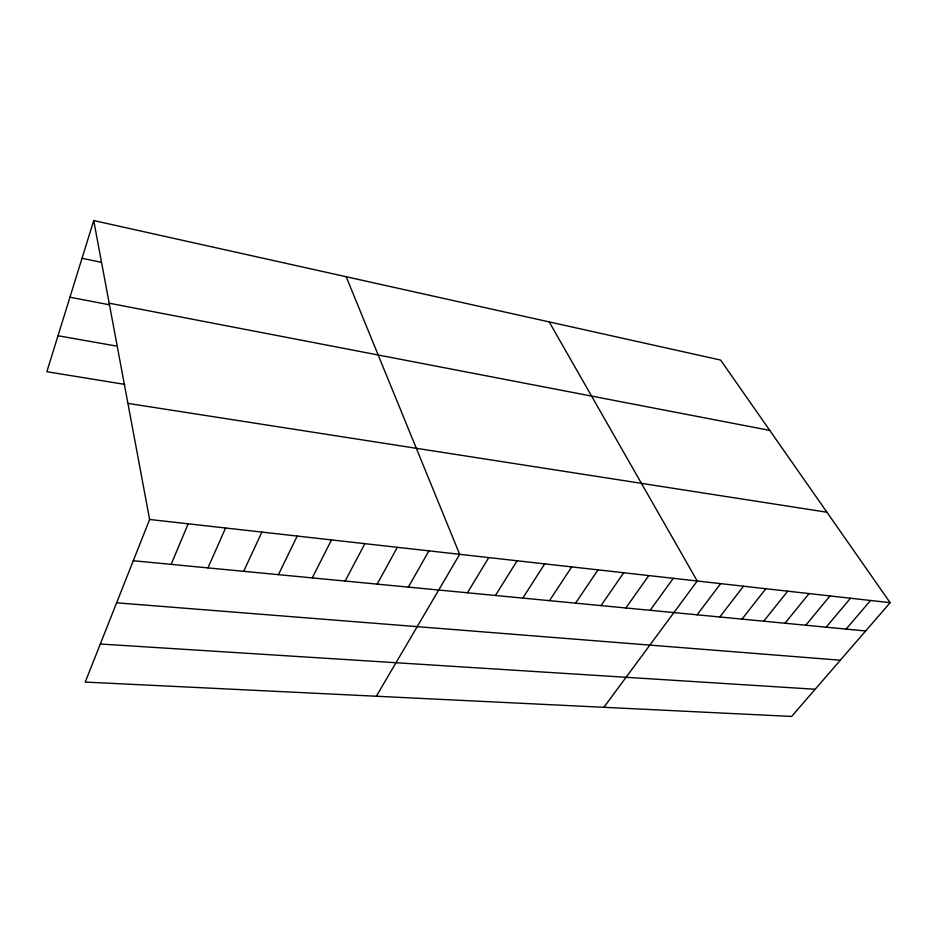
<?xml version="1.0" encoding="UTF-8"?>
<svg xmlns="http://www.w3.org/2000/svg" width="937" height="937" viewBox="0 0 937 937"><rect width="100%" height="100%" fill="white"/><g stroke="black" fill="none" stroke-linecap="round" stroke-linejoin="round"><path stroke-width="1.41" d="M93.723 220.558L149.627 519.473L85.232 682.077L791.636 716.442L890.15 602.69L720.6 360.054L93.723 220.558L46.85 371.708L124.762 384.393M171.155 564.367L188.161 523.795M207.932 567.892L225.571 528M243.679 571.324L261.903 532.087M278.441 574.65L297.205 536.058M312.244 577.895L331.511 539.911M345.132 581.045L364.88 543.659M377.154 584.126L397.335 547.302M408.333 587.112L428.923 550.862M376.323 696.238L459.669 554.317L346.186 276.731M467.434 592.781L488.751 557.585M495.462 595.463L517.095 560.771M522.799 598.087L544.737 563.875M549.492 600.652L571.711 566.908M575.552 603.147L598.029 569.86M601.004 605.595L623.714 572.753M625.857 607.972L648.802 575.564M650.149 610.303L673.293 578.316M603.885 707.306L697.233 581.01L549.199 321.906M697.105 614.813L720.623 583.634M719.803 616.979L743.486 586.211M742.01 619.111L765.834 588.717M763.725 621.196L787.701 591.177M784.983 623.234L809.076 593.578M805.797 625.237L830.006 595.932M826.165 627.181L850.48 598.228M846.111 629.102L870.52 600.488M100.306 644.012L815.178 689.257M116.621 602.807L840.325 660.21M133.288 560.736L865.659 630.976M149.627 519.473L890.15 602.69M127.924 403.39L826.949 512.234M58 335.739L115.989 345.987M109.184 303.201L769.745 430.388M69.959 297.216L109.406 304.783M82.023 258.307L101.243 262.29"/></g></svg>
